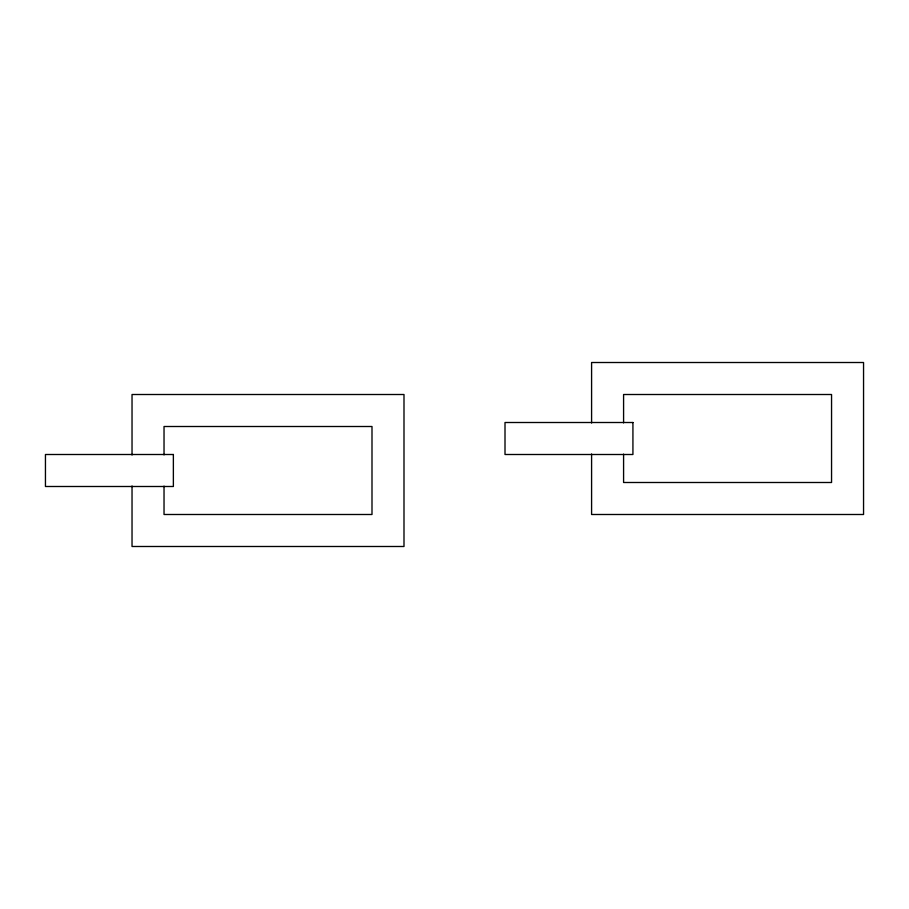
<?xml version="1.0" encoding="UTF-8"?>
<svg xmlns="http://www.w3.org/2000/svg" width="909" height="909" viewBox="0 0 909 909"><rect width="100%" height="100%" fill="white"/><g stroke="black" fill="none" stroke-linecap="round" stroke-linejoin="round"><path stroke-width="1.36" d="M623.585 422.89L623.585 394.506L831.553 394.506L831.553 482.497L623.585 482.497L623.585 454.114M591.589 423.026L591.589 362.509L863.55 362.509L863.55 514.494L591.589 514.494L591.589 453.977M164.029 454.886L164.029 426.503L371.997 426.503L371.997 514.494L164.029 514.494L164.029 486.11M132.032 455.023L132.032 394.506L403.994 394.506L403.994 546.491L132.032 546.491L132.032 485.974M632.925 422.503L505.006 422.503L505.006 454.5L632.925 454.5L632.925 422.503M173.369 454.5L45.45 454.5L45.45 486.497L173.369 486.497L173.369 454.5"/></g></svg>
